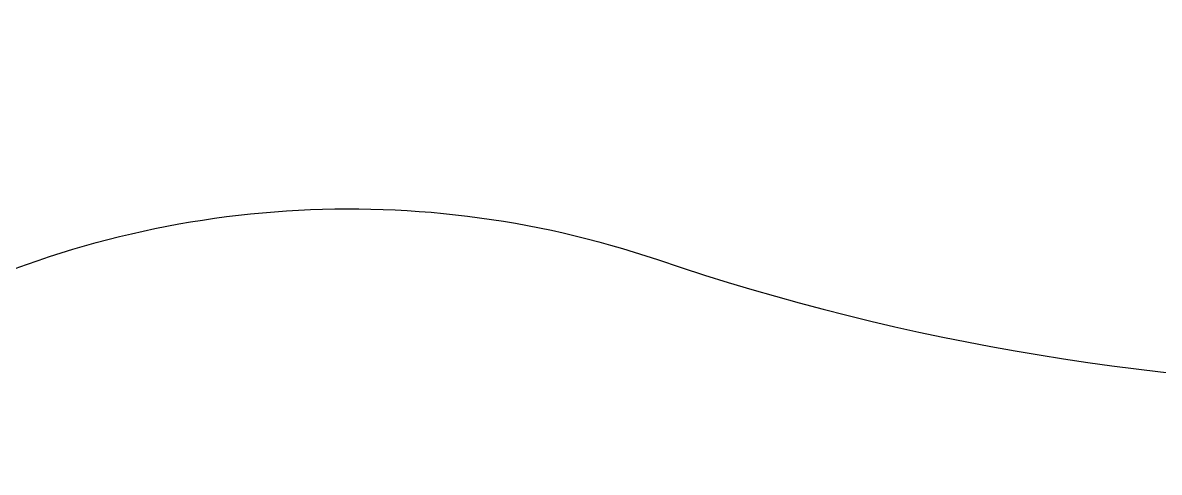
# Model space of a CAD drawing. Extents: x 1119 to 1422, y 653 to 772.
# Drawn here: x 1241.8 to 1264.89, y 670.37 to 679.5 of the extents above; entities that cross this region are included whole.
import ezdxf

# ---------------------------------------------------------------- set-up
doc = ezdxf.new("R2010")
doc.units = 0
doc.header["$MEASUREMENT"] = 0
doc.layers.add('EBENE_1', color=7, linetype='CONTINUOUS')

msp = doc.modelspace()

# ---------------------------------------------------------------- linework, layer by layer
at = {"layer": 'EBENE_1', "color": 7}
msp.add_open_spline([(1301.37, 768.468), (1304.916, 770.321), (1309.144, 770.321), (1312.69, 768.468), (1318.67, 765.342), (1320.985, 757.96), (1317.859, 751.979), (1315.386, 747.247), (1314.956, 741.711), (1316.668, 736.654), (1320.109, 726.489), (1320.109, 715.473), (1316.668, 705.308), (1314.956, 700.252), (1315.386, 694.715), (1317.859, 689.983), (1319.712, 686.438), (1319.712, 682.21), (1317.859, 678.664), (1314.733, 672.683), (1307.351, 670.369), (1301.37, 673.494), (1296.639, 675.967), (1291.102, 676.398), (1286.045, 674.686), (1275.88, 671.244), (1264.865, 671.244), (1254.7, 674.686), (1249.643, 676.398), (1244.106, 675.967), (1239.375, 673.494), (1235.829, 671.641), (1231.601, 671.641), (1228.055, 673.494), (1222.075, 676.62), (1219.76, 684.003), (1222.886, 689.983), (1225.358, 694.715), (1225.789, 700.252), (1224.077, 705.308), (1220.636, 715.473), (1220.636, 726.489), (1224.077, 736.654), (1225.789, 741.711), (1225.358, 747.247), (1222.886, 751.979), (1221.033, 755.524), (1221.033, 759.753), (1222.886, 763.298), (1226.012, 769.279), (1233.394, 771.594), (1239.375, 768.468), (1244.106, 765.995), (1249.643, 765.565), (1254.7, 767.277), (1264.865, 770.718), (1275.88, 770.718), (1286.045, 767.277), (1291.102, 765.565), (1296.639, 765.995), (1301.37, 768.468)], degree=3, knots=[0, 0, 0, 0, 1, 1, 1, 2, 2, 2, 3, 3, 3, 4, 4, 4, 5, 5, 5, 6, 6, 6, 7, 7, 7, 8, 8, 8, 9, 9, 9, 10, 10, 10, 11, 11, 11, 12, 12, 12, 13, 13, 13, 14, 14, 14, 15, 15, 15, 16, 16, 16, 17, 17, 17, 18, 18, 18, 19, 19, 19, 20, 20, 20, 20], dxfattribs=at)

doc.saveas('drawing.dxf')
